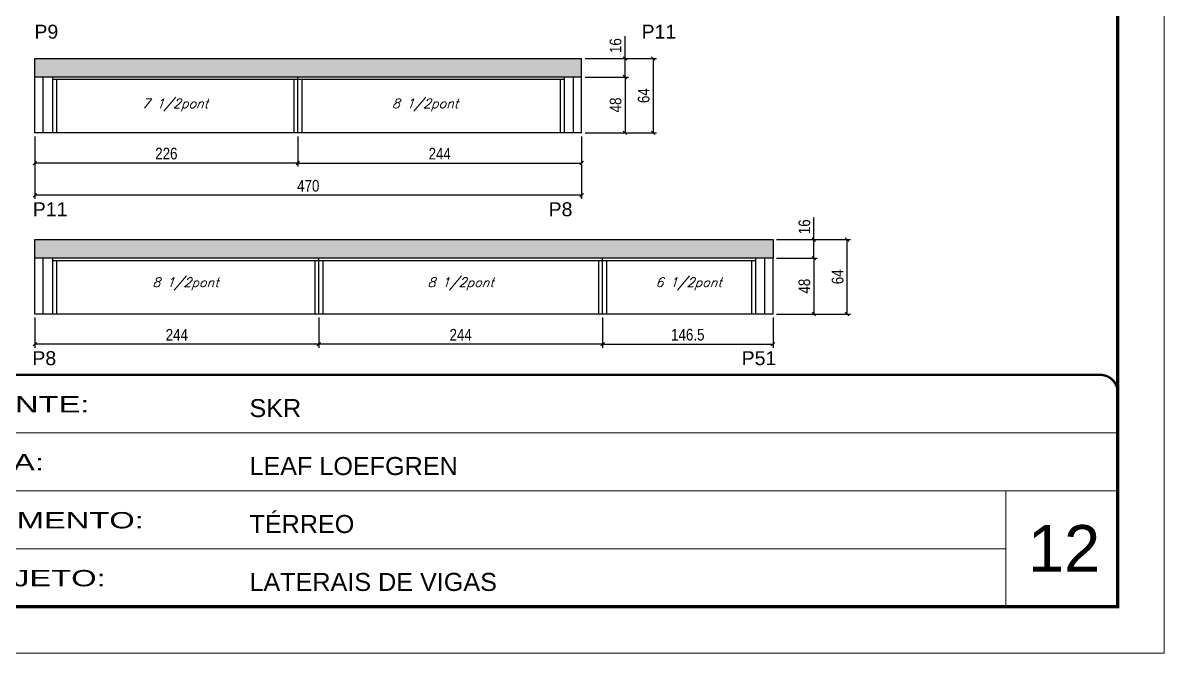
# Model space of a CAD drawing. Extents: x 3309 to 9590, y -2522 to 14608.
# Drawn here: x 8582 to 9563, y 11261 to 11803 of the extents above; entities that cross this region are included whole.
import ezdxf

# ---------------------------------------------------------------- set-up
doc = ezdxf.new("R2010")
doc.units = 0
doc.linetypes.add('CONTINUO', pattern=[0])
doc.linetypes.add('DASHED', pattern=[0.75, 0.5, -0.25])
for name, color, linetype in [('5', 5, 'Continuous'), ('COTA', 241, 'Continuous'), ('Painéis', 200, 'Continuous'), ('SARR_2.2x7', 40, 'Continuous'), ('SARR_3.5x7', 81, 'Continuous'), ('texto', 7, 'Continuous')]:
    doc.layers.add(name, color=color, linetype=linetype)
for name, color, linetype, lineweight in [('CARIMBO', 255, 'Continuous', 9), ('Folhas', 255, 'Continuous', 9), ('SARRAFO DE PRESSAO', 251, 'DASHED', 9)]:
    doc.layers.add(name, color=color, linetype=linetype, lineweight=lineweight)
doc.styles.add('ARIAL', font='arial.ttf')
doc.styles.add('COTA TECNICA', font='techl___.ttf', dxfattribs={"height": 10})
doc.styles.add('Romans', font='romans.shx')
doc.styles.get("Standard").update_dxf_attribs({"font": 'arial.ttf'})
doc.styles.add('Tecnologia', font='')
doc.styles.get('Tecnologia').set_extended_font_data('Forgotten Futurist')
doc.dimstyles.new('PAINEL', dxfattribs={"dimtxt": 10, "dimasz": 3, "dimexe": 3, "dimexo": 3, "dimgap": 3, "dimtad": 1, "dimdec": 1, "dimzin": 12, "dimdsep": 46, "dimtxsty": 'COTA TECNICA', "dimblk1": 'OBLIQUE', "dimblk2": 'OBLIQUE', "dimsah": 1, "dimcen": 0.9, "dimclrd": 4, "dimclre": 4, "dimclrt": 240, "dimadec": 1, "dimazin": 3, "dimtfac": 1, "dimtdec": 1, "dimtmove": 0, "dimatfit": 3, "dimfxl": 1, "dimtolj": 1, "dimtzin": 12, "dimarcsym": 0})

# ---------------------------------------------------------------- blocks, each defined once
blk = doc.blocks.new('9999999999')
at = {"color": 30, "linetype": 'CONTINUO'}
for p, q in [((98564.56, 34379.64), (99583.98, 34379.64)), ((98564.56, 34329.83), (99487.98, 34329.83)), ((99583.98, 34329.83), (99487.98, 34329.83)), ((99487.98, 34329.83), (99487.98, 34230.21)), ((98564.56, 34280.02), (99487.98, 34280.02))]:
    blk.add_line(p, q, dxfattribs=at)
at = {"color": 30, "linetype": 'CONTINUO', "const_width": 2}
blk.add_lwpolyline([(99583.98, 34230.21), (99583.98, 34414.45, 0.414214), (99568.98, 34429.45), (98228.98, 34429.45, 0.414214), (98213.98, 34414.45), (98213.98, 34245.21, 0.414214), (98228.98, 34230.21), (99583.98, 34230.21)], format="xyb", dxfattribs=at)
at = {"layer": 'Folhas'}
blk.add_lwpolyline([(98138.98, 34190.21), (99623.98, 34190.21), (99623.98, 35240.21), (98138.98, 35240.21)], close=True, dxfattribs=at)
at = {"layer": 'Folhas', "color": 30, "const_width": 3}
blk.add_lwpolyline([(98213.98, 34230.21), (99583.98, 34230.21), (99583.98, 35200.21), (98213.98, 35200.21)], close=True, dxfattribs=at)
at = {"color": 7, "linetype": 'Continuous', "ltscale": 5, "style": 'ARIAL'}
for s, height, p in [('SKR', 15.483, (98837.68, 34393.13)), ('LEAF LOEFGREN', 15.4829, (98837.68, 34343.32)), ('TÉRREO', 15.483, (98837.68, 34293.51)), ('LATERAIS DE VIGAS', 15.4829, (98837.68, 34243.7))]:
    blk.add_text(s, height=height, dxfattribs=at).set_placement(p)
at = {"layer": 'Folhas', "color": 7, "style": 'Tecnologia', "width": 1.5}
for s, p in [('CLIENTE:', (98573.65, 34397.17)), ('OBRA:', (98573.65, 34347.31)), ('PAVIMENTO:', (98573.65, 34297.5)), ('PROJETO:', (98573.65, 34247.69))]:
    blk.add_text(s, height=14, dxfattribs=at).set_placement(p)
blk = doc.blocks.new('_Oblique')
at = {"color": 0, "linetype": 'ByBlock', "lineweight": -2}
blk.add_line((-0.5, -0.5), (0.5, 0.5), dxfattribs=at)
blk = doc.blocks.new('*D1668')
at = {"layer": 'COTA', "color": 4, "linetype": 'ByBlock', "lineweight": -2, "transparency": 16777216}
for p, q in [((8592.12, 11704.92), (8592.12, 11679)), ((8818.12, 11704.92), (8818.12, 11679)), ((8818.12, 11682), (8592.12, 11682))]:
    blk.add_line(p, q, dxfattribs=at)
at = {"layer": 'Defpoints', "color": 0, "linetype": 'ByBlock', "transparency": 16777216}
for p in [(8592.12, 11707.92), (8818.12, 11707.92), (8592.12, 11682)]:
    blk.add_point(p, dxfattribs=at)
at = {"layer": 'COTA', "color": 4, "linetype": 'ByBlock', "lineweight": -2, "transparency": 16777216, "xscale": 3, "yscale": 3, "zscale": 3, "rotation": 180}
blk.add_blockref('_Oblique', (8592.12, 11682), dxfattribs=at)
at = {"layer": 'COTA', "color": 4, "linetype": 'ByBlock', "lineweight": -2, "transparency": 16777216, "xscale": 3, "yscale": 3, "zscale": 3}
blk.add_blockref('_Oblique', (8818.12, 11682), dxfattribs=at)
at = {"layer": 'COTA', "color": 240, "linetype": 'ByBlock', "transparency": 16777216, "insert": (8705.12, 11690.1), "char_height": 10, "attachment_point": 5, "style": 'COTA TECNICA'}
blk.add_mtext('\\A1;226', dxfattribs=at)
blk = doc.blocks.new('*D1671')
at = {"layer": 'COTA', "color": 4, "linetype": 'ByBlock', "lineweight": -2, "transparency": 16777216}
for p, q in [((8592.12, 11704.92), (8592.12, 11651.29)), ((9062.12, 11704.92), (9062.12, 11651.29)), ((9062.12, 11654.29), (8592.12, 11654.29))]:
    blk.add_line(p, q, dxfattribs=at)
at = {"layer": 'Defpoints', "color": 0, "linetype": 'ByBlock', "transparency": 16777216}
for p in [(8592.12, 11707.92), (9062.12, 11707.92), (8592.12, 11654.29)]:
    blk.add_point(p, dxfattribs=at)
at = {"layer": 'COTA', "color": 4, "linetype": 'ByBlock', "lineweight": -2, "transparency": 16777216, "xscale": 3, "yscale": 3, "zscale": 3, "rotation": 180}
blk.add_blockref('_Oblique', (8592.12, 11654.29), dxfattribs=at)
at = {"layer": 'COTA', "color": 4, "linetype": 'ByBlock', "lineweight": -2, "transparency": 16777216, "xscale": 3, "yscale": 3, "zscale": 3}
blk.add_blockref('_Oblique', (9062.12, 11654.29), dxfattribs=at)
at = {"layer": 'COTA', "color": 240, "linetype": 'ByBlock', "transparency": 16777216, "insert": (8827.12, 11662.4), "char_height": 10, "attachment_point": 5, "style": 'COTA TECNICA'}
blk.add_mtext('\\A1;470', dxfattribs=at)
blk = doc.blocks.new('*D1669')
at = {"layer": 'COTA', "color": 4, "lineweight": -2, "transparency": 16777216}
for p, q in [((8818.12, 11704.92), (8818.12, 11679)), ((9062.12, 11704.92), (9062.12, 11679)), ((8818.12, 11682), (9062.12, 11682))]:
    blk.add_line(p, q, dxfattribs=at)
at = {"layer": 'Defpoints', "color": 0, "transparency": 16777216}
for p in [(8818.12, 11707.92, 0), (9062.12, 11707.92, 0), (9062.12, 11682)]:
    blk.add_point(p, dxfattribs=at)
at = {"layer": 'COTA', "color": 4, "lineweight": -2, "transparency": 16777216, "xscale": 3, "yscale": 3, "zscale": 3, "rotation": 180}
blk.add_blockref('_Oblique', (8818.12, 11682), dxfattribs=at)
at = {"layer": 'COTA', "color": 4, "lineweight": -2, "transparency": 16777216, "xscale": 3, "yscale": 3, "zscale": 3}
blk.add_blockref('_Oblique', (9062.12, 11682), dxfattribs=at)
at = {"layer": 'COTA', "color": 240, "transparency": 16777216, "insert": (8940.12, 11690.08), "char_height": 10, "attachment_point": 5, "style": 'COTA TECNICA'}
blk.add_mtext('\\A1;244', dxfattribs=at)
blk = doc.blocks.new('*D1670')
at = {"layer": 'COTA', "color": 4, "lineweight": -2, "transparency": 16777216}
for p, q in [((9065.12, 11755.92), (9102.42, 11755.92)), ((9099.42, 11755.92), (9099.42, 11707.92)), ((9065.12, 11707.92), (9102.42, 11707.92))]:
    blk.add_line(p, q, dxfattribs=at)
at = {"layer": 'Defpoints', "color": 0, "transparency": 16777216}
for p in [(9062.12, 11755.92, 0), (9062.12, 11707.92, 0), (9099.42, 11707.92)]:
    blk.add_point(p, dxfattribs=at)
at = {"layer": 'COTA', "color": 4, "lineweight": -2, "transparency": 16777216, "xscale": 3, "yscale": 3, "zscale": 3}
for p, rotation in [((9099.42, 11755.92), 90), ((9099.42, 11707.92), 270)]:
    blk.add_blockref('_Oblique', p, dxfattribs=dict(at, rotation=rotation))
at = {"layer": 'COTA', "color": 240, "transparency": 16777216, "insert": (9091.32, 11731.92), "char_height": 10, "attachment_point": 5, "rotation": 90, "style": 'COTA TECNICA'}
blk.add_mtext('\\A1;48', dxfattribs=at)
blk = doc.blocks.new('*D1672')
at = {"layer": 'COTA', "color": 4, "lineweight": -2, "transparency": 16777216}
for p, q in [((9099.42, 11771.92), (9099.42, 11790.93)), ((9065.12, 11771.92), (9102.42, 11771.92)), ((9099.42, 11755.92), (9099.42, 11771.92)), ((9065.12, 11755.92), (9102.42, 11755.92))]:
    blk.add_line(p, q, dxfattribs=at)
at = {"layer": 'Defpoints', "color": 0, "transparency": 16777216}
for p in [(9062.12, 11771.92, 0), (9099.42, 11771.92), (9062.12, 11755.92, 0)]:
    blk.add_point(p, dxfattribs=at)
at = {"layer": 'COTA', "color": 4, "lineweight": -2, "transparency": 16777216, "xscale": 3, "yscale": 3, "zscale": 3}
for p, rotation in [((9099.42, 11771.92), 90), ((9099.42, 11755.92), 270)]:
    blk.add_blockref('_Oblique', p, dxfattribs=dict(at, rotation=rotation))
at = {"layer": 'COTA', "color": 240, "transparency": 16777216, "insert": (9091.31, 11782.93), "char_height": 10, "attachment_point": 5, "rotation": 90, "style": 'COTA TECNICA'}
blk.add_mtext('\\A1;16', dxfattribs=at)
blk = doc.blocks.new('*D1673')
at = {"layer": 'COTA', "color": 4, "lineweight": -2, "transparency": 16777216}
for p, q in [((9065.12, 11771.92), (9126.6, 11771.92)), ((9123.6, 11771.92), (9123.6, 11707.92)), ((9065.12, 11707.92), (9126.6, 11707.92))]:
    blk.add_line(p, q, dxfattribs=at)
at = {"layer": 'Defpoints', "color": 0, "transparency": 16777216}
for p in [(9062.12, 11771.92, 0), (9062.12, 11707.92, 0), (9123.6, 11707.92)]:
    blk.add_point(p, dxfattribs=at)
at = {"layer": 'COTA', "color": 4, "lineweight": -2, "transparency": 16777216, "xscale": 3, "yscale": 3, "zscale": 3}
for p, rotation in [((9123.6, 11771.92), 90), ((9123.6, 11707.92), 270)]:
    blk.add_blockref('_Oblique', p, dxfattribs=dict(at, rotation=rotation))
at = {"layer": 'COTA', "color": 240, "transparency": 16777216, "insert": (9115.5, 11739.92), "char_height": 10, "attachment_point": 5, "rotation": 90, "style": 'COTA TECNICA'}
blk.add_mtext('\\A1;64', dxfattribs=at)
blk = doc.blocks.new('*D1676')
at = {"layer": 'COTA', "color": 4, "linetype": 'ByBlock', "lineweight": -2, "transparency": 16777216}
for p, q in [((8836.12, 11549.21), (8836.12, 11523.29)), ((9080.12, 11549.21), (9080.12, 11523.29)), ((9080.12, 11526.29), (8836.12, 11526.29))]:
    blk.add_line(p, q, dxfattribs=at)
at = {"layer": 'Defpoints', "color": 0, "linetype": 'ByBlock', "transparency": 16777216}
for p in [(8836.12, 11552.21), (9080.12, 11552.21), (8836.12, 11526.29)]:
    blk.add_point(p, dxfattribs=at)
at = {"layer": 'COTA', "color": 4, "linetype": 'ByBlock', "lineweight": -2, "transparency": 16777216, "xscale": 3, "yscale": 3, "zscale": 3, "rotation": 180}
blk.add_blockref('_Oblique', (8836.12, 11526.29), dxfattribs=at)
at = {"layer": 'COTA', "color": 4, "linetype": 'ByBlock', "lineweight": -2, "transparency": 16777216, "xscale": 3, "yscale": 3, "zscale": 3}
blk.add_blockref('_Oblique', (9080.12, 11526.29), dxfattribs=at)
at = {"layer": 'COTA', "color": 240, "linetype": 'ByBlock', "transparency": 16777216, "insert": (8958.12, 11534.37), "char_height": 10, "attachment_point": 5, "style": 'COTA TECNICA'}
blk.add_mtext('\\A1;244', dxfattribs=at)
blk = doc.blocks.new('*D1677')
at = {"layer": 'COTA', "color": 4, "linetype": 'ByBlock', "lineweight": -2, "transparency": 16777216}
for p, q in [((8592.12, 11549.21), (8592.12, 11523.29)), ((8836.12, 11549.21), (8836.12, 11523.29)), ((8836.12, 11526.29), (8592.12, 11526.29))]:
    blk.add_line(p, q, dxfattribs=at)
at = {"layer": 'Defpoints', "color": 0, "linetype": 'ByBlock', "transparency": 16777216}
for p in [(8592.12, 11552.21), (8836.12, 11552.21), (8592.12, 11526.29)]:
    blk.add_point(p, dxfattribs=at)
at = {"layer": 'COTA', "color": 4, "linetype": 'ByBlock', "lineweight": -2, "transparency": 16777216, "xscale": 3, "yscale": 3, "zscale": 3, "rotation": 180}
blk.add_blockref('_Oblique', (8592.12, 11526.29), dxfattribs=at)
at = {"layer": 'COTA', "color": 4, "linetype": 'ByBlock', "lineweight": -2, "transparency": 16777216, "xscale": 3, "yscale": 3, "zscale": 3}
blk.add_blockref('_Oblique', (8836.12, 11526.29), dxfattribs=at)
at = {"layer": 'COTA', "color": 240, "linetype": 'ByBlock', "transparency": 16777216, "insert": (8714.12, 11534.37), "char_height": 10, "attachment_point": 5, "style": 'COTA TECNICA'}
blk.add_mtext('\\A1;244', dxfattribs=at)
blk = doc.blocks.new('*D1679')
at = {"layer": 'COTA', "color": 4, "lineweight": -2, "transparency": 16777216}
for p, q in [((9080.12, 11549.21), (9080.12, 11523.29)), ((9226.62, 11549.21), (9226.62, 11523.29)), ((9080.12, 11526.29), (9226.62, 11526.29))]:
    blk.add_line(p, q, dxfattribs=at)
at = {"layer": 'Defpoints', "color": 0, "transparency": 16777216}
for p in [(9080.12, 11552.21, 0), (9226.62, 11552.21, 0), (9226.62, 11526.29)]:
    blk.add_point(p, dxfattribs=at)
at = {"layer": 'COTA', "color": 4, "lineweight": -2, "transparency": 16777216, "xscale": 3, "yscale": 3, "zscale": 3, "rotation": 180}
blk.add_blockref('_Oblique', (9080.12, 11526.29), dxfattribs=at)
at = {"layer": 'COTA', "color": 4, "lineweight": -2, "transparency": 16777216, "xscale": 3, "yscale": 3, "zscale": 3}
blk.add_blockref('_Oblique', (9226.62, 11526.29), dxfattribs=at)
at = {"layer": 'COTA', "color": 240, "transparency": 16777216, "insert": (9153.37, 11534.4), "char_height": 10, "attachment_point": 5, "style": 'COTA TECNICA'}
blk.add_mtext('\\A1;146.5', dxfattribs=at)
blk = doc.blocks.new('*D1678')
at = {"layer": 'COTA', "color": 4, "lineweight": -2, "transparency": 16777216}
for p, q in [((9229.62, 11600.21), (9264.7, 11600.21)), ((9261.7, 11600.21), (9261.7, 11552.21)), ((9229.62, 11552.21), (9264.7, 11552.21))]:
    blk.add_line(p, q, dxfattribs=at)
at = {"layer": 'Defpoints', "color": 0, "transparency": 16777216}
for p in [(9226.62, 11600.21, 0), (9226.62, 11552.21, 0), (9261.7, 11552.21)]:
    blk.add_point(p, dxfattribs=at)
at = {"layer": 'COTA', "color": 4, "lineweight": -2, "transparency": 16777216, "xscale": 3, "yscale": 3, "zscale": 3}
for p, rotation in [((9261.7, 11600.21), 90), ((9261.7, 11552.21), 270)]:
    blk.add_blockref('_Oblique', p, dxfattribs=dict(at, rotation=rotation))
at = {"layer": 'COTA', "color": 240, "transparency": 16777216, "insert": (9253.61, 11576.21), "char_height": 10, "attachment_point": 5, "rotation": 90, "style": 'COTA TECNICA'}
blk.add_mtext('\\A1;48', dxfattribs=at)
blk = doc.blocks.new('*D1674')
at = {"layer": 'COTA', "color": 4, "lineweight": -2, "transparency": 16777216}
for p, q in [((9261.7, 11616.21), (9261.7, 11635.22)), ((9229.62, 11616.21), (9264.7, 11616.21)), ((9261.7, 11600.21), (9261.7, 11616.21)), ((9229.62, 11600.21), (9264.7, 11600.21))]:
    blk.add_line(p, q, dxfattribs=at)
at = {"layer": 'Defpoints', "color": 0, "transparency": 16777216}
for p in [(9226.62, 11616.21, 0), (9261.7, 11616.21), (9226.62, 11600.21, 0)]:
    blk.add_point(p, dxfattribs=at)
at = {"layer": 'COTA', "color": 4, "lineweight": -2, "transparency": 16777216, "xscale": 3, "yscale": 3, "zscale": 3}
for p, rotation in [((9261.7, 11616.21), 90), ((9261.7, 11600.21), 270)]:
    blk.add_blockref('_Oblique', p, dxfattribs=dict(at, rotation=rotation))
at = {"layer": 'COTA', "color": 240, "transparency": 16777216, "insert": (9253.6, 11627.21), "char_height": 10, "attachment_point": 5, "rotation": 90, "style": 'COTA TECNICA'}
blk.add_mtext('\\A1;16', dxfattribs=at)
blk = doc.blocks.new('*D1675')
at = {"layer": 'COTA', "color": 4, "lineweight": -2, "transparency": 16777216}
for p, q in [((9229.62, 11616.21), (9293.28, 11616.21)), ((9290.28, 11552.21), (9290.28, 11616.21)), ((9229.62, 11552.21), (9293.28, 11552.21))]:
    blk.add_line(p, q, dxfattribs=at)
at = {"layer": 'Defpoints', "color": 0, "transparency": 16777216}
for p in [(9226.62, 11616.21, 0), (9290.28, 11616.21), (9226.62, 11552.21, 0)]:
    blk.add_point(p, dxfattribs=at)
at = {"layer": 'COTA', "color": 4, "lineweight": -2, "transparency": 16777216, "xscale": 3, "yscale": 3, "zscale": 3}
for p, rotation in [((9290.28, 11616.21), 90), ((9290.28, 11552.21), 270)]:
    blk.add_blockref('_Oblique', p, dxfattribs=dict(at, rotation=rotation))
at = {"layer": 'COTA', "color": 240, "transparency": 16777216, "insert": (9282.18, 11584.21), "char_height": 10, "attachment_point": 5, "rotation": 90, "style": 'COTA TECNICA'}
blk.add_mtext('\\A1;64', dxfattribs=at)

msp = doc.modelspace()

# ---------------------------------------------------------------- hatches: boundary and pattern name
at = {"layer": 'COTA'}
h = msp.add_hatch(dxfattribs=at)
h.set_pattern_fill('AR-CONC', color=256, scale=0.03)
h.set_pattern_definition([(50, (1688.948, -1301.842), (5.4655401, -0.4781726), [0.5715, -6.2865]), (355, (1688.948, -1301.842), (-1.0573026, 5.7317054), [0.4572, -5.0292175]), (100.451445, (1689.4034, -1301.882), (4.4082374, 5.2535326), [0.4857003, -5.3427073]), (46.1842, (1688.948, -1300.318), (8.1323712, -1.2612698), [0.85725, -9.42975]), (96.63556, (1689.626, -1300.423), (7.122124, 7.4227837), [0.7285507, -8.0140682]), (351.18415, (1688.948, -1300.318), (7.122124, 7.4227837), [0.685799, -7.543792]), (21, (1689.71, -1300.699), (4.5484317, -3.067956), [0.5715, -6.2865]), (326, (1689.71, -1300.699), (1.8540609, 5.525639), [0.4572, -5.0292]), (71.451445, (1690.089, -1300.9547), (6.4024926, 2.457683), [0.4857003, -5.3426981]), (37.5, (1688.948, -1301.842), (0.0926581, 2.53665117), [0, -4.96824, 0, -5.1054, 0, -5.04825]), (7.5, (1688.948, -1301.842), (2.00458988, 3.00541724), [0, -2.91084, 0, -4.85394, 0, -1.92405]), (327.5, (1687.2487, -1301.842), (4.06771786, -0.17186232), [0, -1.905, 0, -5.9436, 0, -7.8867]), (317.5, (1686.4867, -1301.842), (4.4438754, 0.7627947), [0, -2.4765, 0, -3.94716, 0, -5.6007])])
h.paths.add_polyline_path([(9062.12, 11755.92), (9062.12, 11771.92), (8592.12, 11771.92), (8592.12, 11755.92)])
h = msp.add_hatch(dxfattribs=at)
h.set_pattern_fill('AR-CONC', color=256, scale=0.03)
h.set_pattern_definition([(50, (1611.1543, -1596.215), (5.4655401, -0.4781726), [0.5715, -6.2865]), (355, (1611.154, -1596.215), (-1.0573026, 5.7317054), [0.4572, -5.0292175]), (100.451445, (1611.6097, -1596.255), (4.4082374, 5.2535326), [0.4857003, -5.3427073]), (46.1842, (1611.154, -1594.691), (8.1323712, -1.2612698), [0.85725, -9.42975]), (96.63556, (1611.832, -1594.796), (7.122124, 7.4227837), [0.7285507, -8.0140682]), (351.18415, (1611.154, -1594.691), (7.122124, 7.4227837), [0.685799, -7.543792]), (21, (1611.9163, -1595.072), (4.5484317, -3.067956), [0.5715, -6.2865]), (326, (1611.916, -1595.072), (1.8540609, 5.525639), [0.4572, -5.0292]), (71.451445, (1612.2953, -1595.328), (6.4024926, 2.457683), [0.4857003, -5.3426981]), (37.5, (1611.1543, -1596.2151), (0.0926581, 2.53665117), [0, -4.96824, 0, -5.1054, 0, -5.04825]), (7.5, (1611.1543, -1596.2151), (2.00458988, 3.00541724), [0, -2.91084, 0, -4.85394, 0, -1.92405]), (327.5, (1609.455, -1596.2151), (4.06771786, -0.17186232), [0, -1.905, 0, -5.9436, 0, -7.8867]), (317.5, (1608.693, -1596.215), (4.4438754, 0.7627947), [0, -2.4765, 0, -3.94716, 0, -5.6007])])
h.paths.add_polyline_path([(9226.62, 11600.21), (9226.62, 11616.21), (8592.12, 11616.21), (8592.12, 11600.21)])

# ---------------------------------------------------------------- linework, layer by layer
for p, q in [((8592.12, 11755.92, 0), (8592.12, 11771.92, 0)), ((8592.12, 11771.92, 0), (9062.12, 11771.92, 0)), ((9062.12, 11755.92, 0), (9062.12, 11771.92, 0)), ((8592.12, 11600.21, 0), (8592.12, 11616.21, 0)), ((8592.12, 11616.21, 0), (9226.62, 11616.21, 0)), ((9226.62, 11616.21, 0), (9226.62, 11600.21, 0))]:
    msp.add_line(p, q, dxfattribs=at)
at = {"layer": 'Painéis', "linetype": 'ByBlock'}
for p, q in [((9062.12, 11755.92, 0), (8592.12, 11755.92, 0)), ((8592.12, 11707.92, 0), (8592.12, 11755.92, 0)), ((8818.12, 11707.92, 0), (8818.12, 11755.92, 0)), ((9062.12, 11707.92, 0), (9062.12, 11755.92, 0)), ((9062.12, 11707.92, 0), (8592.12, 11707.92, 0)), ((9226.62, 11600.21, 0), (8592.12, 11600.21, 0)), ((8592.12, 11552.21, 0), (8592.12, 11600.21, 0)), ((8836.12, 11552.21, 0), (8836.12, 11600.21, 0)), ((9080.12, 11552.21, 0), (9080.12, 11600.21, 0)), ((9226.62, 11552.21, 0), (9226.62, 11600.21, 0)), ((9226.62, 11552.21, 0), (8592.12, 11552.21, 0))]:
    msp.add_line(p, q, dxfattribs=at)
at = {"layer": 'SARR_2.2x7', "linetype": 'Continuous'}
for p, q in [((8599.12, 11707.92, 0), (8599.12, 11755.92, 0)), ((9055.12, 11707.92, 0), (9055.12, 11755.92, 0)), ((8818.12, 11753.72, 0), (8607.12, 11753.72, 0)), ((9047.12, 11753.72, 0), (8818.12, 11753.72, 0)), ((8599.12, 11552.21, 0), (8599.12, 11600.21, 0)), ((8836.12, 11598.01, 0), (8607.12, 11598.01, 0)), ((9080.12, 11598.01, 0), (8836.12, 11598.01, 0)), ((9211.62, 11598.01, 0), (9080.12, 11598.01, 0)), ((9219.62, 11552.21, 0), (9219.62, 11600.21, 0))]:
    msp.add_line(p, q, dxfattribs=at)
at = {"layer": 'SARR_3.5x7'}
for p, q in [((8607.12, 11755.92, 0), (8607.12, 11707.92, 0)), ((9047.12, 11755.92, 0), (9047.12, 11707.92, 0)), ((8610.62, 11753.72, 0), (8610.62, 11707.92, 0)), ((8814.62, 11753.72, 0), (8814.62, 11707.92, 0)), ((8821.62, 11753.72, 0), (8821.62, 11707.92, 0)), ((9043.62, 11753.72, 0), (9043.62, 11707.92, 0)), ((8607.12, 11600.21, 0), (8607.12, 11552.21, 0)), ((8610.62, 11598.01, 0), (8610.62, 11552.21, 0)), ((8832.62, 11598.01, 0), (8832.62, 11552.21, 0)), ((8839.62, 11598.01, 0), (8839.62, 11552.21, 0)), ((9076.62, 11598.01, 0), (9076.62, 11552.21, 0)), ((9083.62, 11598.01, 0), (9083.62, 11552.21, 0)), ((9208.12, 11598.01, 0), (9208.12, 11552.21, 0)), ((9211.62, 11600.21, 0), (9211.62, 11552.21, 0))]:
    msp.add_line(p, q, dxfattribs=at)

# ---------------------------------------------------------------- block references
at = {"layer": 'SARRAFO DE PRESSAO', "color": 6, "linetype": 'ByBlock'}
msp.add_blockref('9999999999', (-90061.11, -22929.5), dxfattribs=at)

# ---------------------------------------------------------------- texts
at = {"layer": '5', "linetype": 'Continuous'}
for s, rotation, p in [('P9', 0.00004, (8591.71, 11788.94, 0)), ('P11', 0.00004, (9113.64, 11788.94, 0)), ('P11', 359.99996, (8590.28, 11636.28, 0)), ('P8', 359.99996, (9033.69, 11636.28, 0)), ('P8', 0.00004, (8589.93, 11508.28)), ('P51', 0.00004, (9199.64, 11508.28))]:
    msp.add_text(s, height=12, rotation=rotation, dxfattribs=at).set_placement(p)
at = {"layer": 'CARIMBO', "style": 'ARIAL'}
msp.add_text('12', height=40, dxfattribs=at).set_placement((9445.73, 11330.85))
at = {"layer": 'texto', "color": 2, "char_height": 8, "attachment_point": 5, "style": 'Romans'}
for s, insert in [('{\\Q19;\\C256;7 1/2pont}', (8712.62, 11731.92, 0)), ('{\\Q19;\\C256;8 1/2pont}', (8927.59, 11731.92, 0)), ('{\\Q19;\\C256;8 1/2pont}', (8721.62, 11578.21, 0)), ('{\\Q19;\\C256;8 1/2pont}', (8958.12, 11578.21, 0)), ('{\\Q19;\\C256;6 1/2pont}', (9154.12, 11578.21, 0))]:
    msp.add_mtext(s, dxfattribs=dict(at, insert=insert))

# ---------------------------------------------------------------- dimensions: what is measured, and where the dimension line sits
at = {"layer": 'COTA'}
for base, p1, p2, picture, middle in [((9099.42, 11771.92, 0), (9062.12, 11755.92, 0), (9062.12, 11771.92, 0), '*D1672', (9091.31, 11782.93, 0)), ((9123.6, 11707.92, 0), (9062.12, 11771.92, 0), (9062.12, 11707.92, 0), '*D1673', (9115.5, 11739.92, 0)), ((9099.42, 11707.92, 0), (9062.12, 11755.92, 0), (9062.12, 11707.92, 0), '*D1670', (9091.32, 11731.92, 0)), ((9261.7, 11616.21), (9226.62, 11600.21, 0), (9226.62, 11616.21, 0), '*D1674', (9253.6, 11627.21)), ((9290.28, 11616.21), (9226.62, 11552.21, 0), (9226.62, 11616.21, 0), '*D1675', (9282.18, 11584.21)), ((9261.7, 11552.21), (9226.62, 11600.21, 0), (9226.62, 11552.21, 0), '*D1678', (9253.61, 11576.21))]:
    dim = msp.add_linear_dim(base=base, p1=p1, p2=p2, angle=90, dimstyle='PAINEL', dxfattribs=at)
    dim.commit()
    dim.dimension.update_dxf_attribs({"geometry": picture, "text_midpoint": middle})
at = {"layer": 'COTA', "linetype": 'ByBlock'}
for base, p1, p2, picture, middle in [((8592.12, 11682, 0), (8818.12, 11707.92, 0), (8592.12, 11707.92, 0), '*D1668', (8705.12, 11690.1, 0)), ((8592.12, 11526.29, 0), (8836.12, 11552.21, 0), (8592.12, 11552.21, 0), '*D1677', (8714.12, 11534.37, 0))]:
    dim = msp.add_linear_dim(base=base, p1=p1, p2=p2, angle=180, dimstyle='PAINEL', override={"dimtmove": 1}, dxfattribs=at)
    dim.commit()
    dim.dimension.update_dxf_attribs({"geometry": picture, "text_midpoint": middle})
for base, p1, p2, picture, middle in [((8592.12, 11654.29, 0), (9062.12, 11707.92, 0), (8592.12, 11707.92, 0), '*D1671', (8827.12, 11662.4, 0)), ((8836.12, 11526.29, 0), (9080.12, 11552.21, 0), (8836.12, 11552.21, 0), '*D1676', (8958.12, 11534.37, 0))]:
    dim = msp.add_linear_dim(base=base, p1=p1, p2=p2, angle=180, dimstyle='PAINEL', dxfattribs=at)
    dim.commit()
    dim.dimension.update_dxf_attribs({"geometry": picture, "text_midpoint": middle})
at = {"layer": 'COTA'}
for base, p1, p2, picture, middle in [((9062.12, 11682, 0), (8818.12, 11707.92, 0), (9062.12, 11707.92, 0), '*D1669', (8940.12, 11690.08, 0)), ((9226.62, 11526.29), (9080.12, 11552.21, 0), (9226.62, 11552.21, 0), '*D1679', (9153.37, 11534.4))]:
    dim = msp.add_linear_dim(base=base, p1=p1, p2=p2, dimstyle='PAINEL', dxfattribs=at)
    dim.commit()
    dim.dimension.update_dxf_attribs({"geometry": picture, "text_midpoint": middle})

doc.saveas('drawing.dxf')
